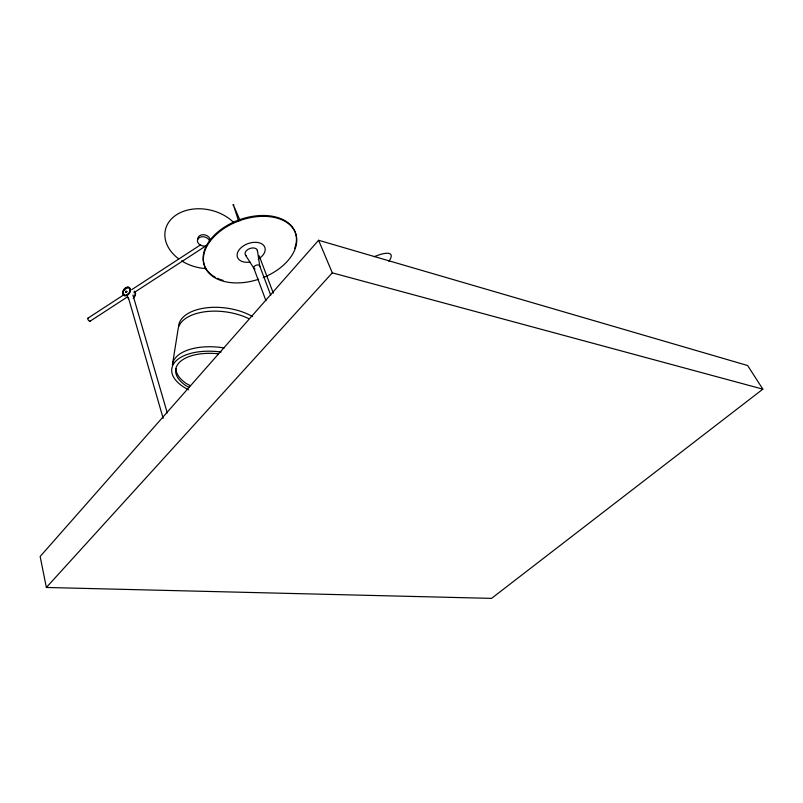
<?xml version="1.0" encoding="UTF-8"?>
<svg xmlns="http://www.w3.org/2000/svg" width="803" height="803" viewBox="0 0 803 803"><rect width="100%" height="100%" fill="white"/><g stroke="black" fill="none" stroke-linecap="round" stroke-linejoin="round"><path stroke-width="1.2" d="M127.225 291.539L125.92 291.991M123.22 293.326L123.13 292.362L123.873 294.711L125.368 295.323L128.761 293.517L129.745 291.579L129.735 288.909L128.55 287.845L125.991 288.147L126.884 287.795M129.383 292.603L130.016 290.636M123.19 292.402L123.762 290.395L126.061 288.197M125.86 291.65L126.262 290.937L125.93 291.88M238.642 221.196L233.282 204.645L240.147 220.715M125.138 288.729L123.762 290.395M318.59 240.268L40.15 556.499L46.373 587.475L491.546 598.376L762.85 389.154L747.623 365.526L318.59 240.268L332.301 272.849L762.85 389.154M46.373 587.475L332.301 272.849M127.135 294.872L127.998 294.289M87.868 318.219L124.425 294.42M131.742 289.652L200.68 244.764M90.026 321.23L127.627 296.789M133.89 292.714L207.003 245.186M189.096 387.377L186.085 385.771A41.766 20.918 7.2 0 1 179.521 362.283A41.766 20.918 7.2 0 1 218.346 353.802M190.421 385.741L186.416 383.583A41.716 20.958 7.2 0 1 175.967 368.567M126.201 292.242L125.87 291.83L126.533 292.252M257.472 251.459A6.464 4.105 -19.8 0 0 250.145 248.398A6.464 4.105 -19.8 0 0 245.628 255.334L246.511 256.077M245.628 255.334L254.019 268.513M232.93 205.046L233.713 204.795M259.178 255.826L273.301 293.125M270.731 295.223L259.76 266.084L257.402 250.365M253.778 268.051L265.954 300.744M132.937 295.022L167.265 412.953M128.45 297.803L163.15 418.333M374.328 256.659A35.081 8.662 -32.3 0 1 388.893 261.246M178.587 326.018A44.637 23.729 7.5 0 1 205.969 307.87A44.637 23.729 7.5 0 1 252.543 316.583M188.474 389.776A45.701 22.886 7.2 0 1 175.024 361.982A45.701 22.886 7.2 0 1 221.156 352.045M248.629 318.57A44.737 23.658 7.5 0 0 203.37 311.996A44.737 23.658 7.5 0 0 177.995 329.792L172.434 364.783A45.59 22.976 7.2 0 1 224.167 347.97M134.693 291.218A4.878 3.413 -53.5 0 1 133.238 298.194M128.51 298.736A4.878 3.413 -53.5 0 1 127.667 297.07M206.491 268.644A39.518 29.36 13.2 0 1 181.649 260.875M178.667 258.837A39.518 29.36 13.2 0 1 176.319 214.903A39.518 29.36 13.2 0 1 233.753 222.592M197.869 239.123A6.203 4.607 13.1 0 1 203.571 234.727A6.203 4.607 13.1 0 1 210.095 239.756M206.953 245.648A6.213 4.607 13.1 0 1 197.749 242.345L197.428 241.131A6.213 4.607 13.1 0 1 203.149 236.734A6.213 4.607 13.1 0 1 209.683 241.753M90.167 320.798A1.857 0.733 55 0 1 89.103 320.969A1.857 0.733 55 0 1 87.758 318.871A1.857 0.733 55 0 1 88.581 318.339M134.392 291.579A4.406 3.082 -53.5 0 1 135.165 293.085M134.974 295.092A4.406 3.082 -53.5 0 1 134.533 296.116M134.262 291.489A4.406 3.082 -53.5 0 1 135.034 292.985M134.844 295.002A4.406 3.082 -53.5 0 1 134.402 296.026M255.033 269.105A3.152 1.967 -19.9 0 1 254.019 266.787A3.152 1.967 -19.9 0 1 257.552 264.93A3.152 1.967 -19.9 0 1 259.791 266.616M258.626 279.263A48.371 30.805 -19.8 0 1 205.558 249.06A48.371 30.805 -19.8 0 1 283.459 220.534A48.371 30.805 -19.8 0 1 263.213 277.587M250.044 262.089A14.574 9.255 -19.8 0 1 238.21 251.209A14.574 9.255 -19.8 0 1 260.463 243.219A14.574 9.255 -19.8 0 1 258.205 259.158M215.134 277.206A48.351 30.815 -19.8 0 1 239.133 219.861A48.351 30.815 -19.8 0 1 294.691 248.348M223.013 280.357A48.351 30.815 -19.8 0 1 217.222 278.26M127.968 287.052L126.944 287.173A4.898 3.423 -53.5 0 0 122.759 294.249A4.898 3.423 -53.5 0 0 129.333 293.456A4.898 3.423 -53.5 0 0 127.968 287.052"/></g></svg>
